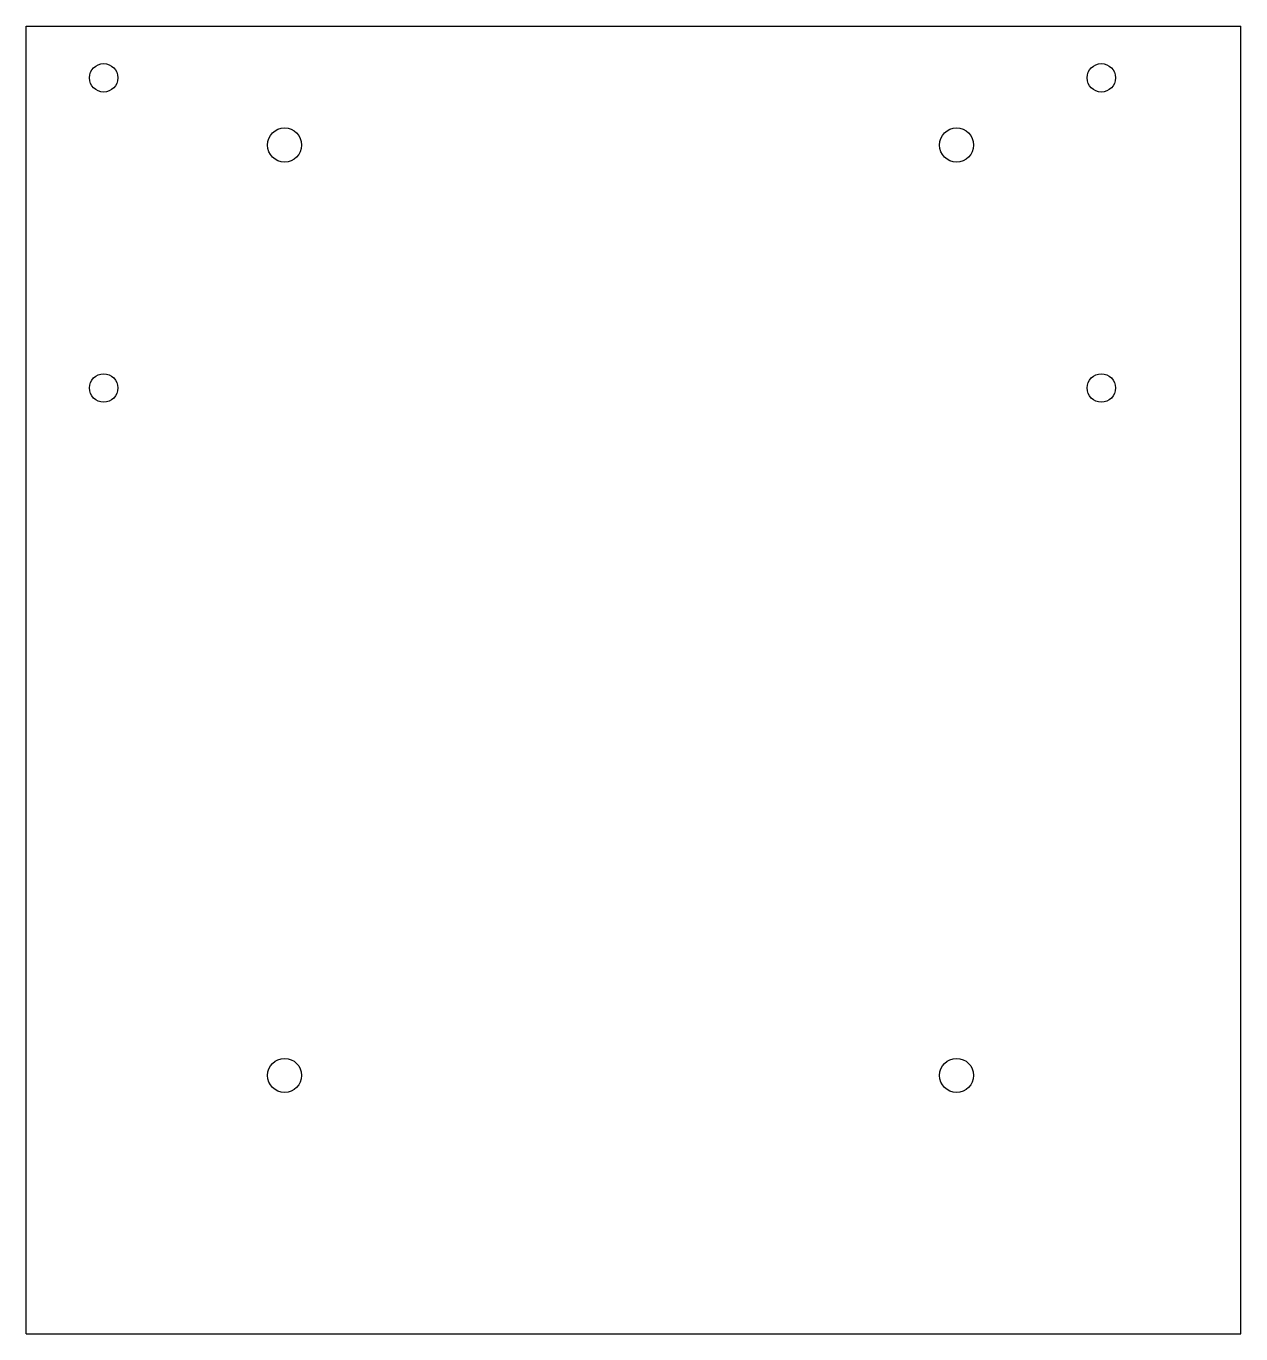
# Model space of a CAD drawing. Header units: millimetres. Extents: x 40 to 275, y 50 to 303.
import ezdxf

# ---------------------------------------------------------------- set-up
doc = ezdxf.new("R2010")
doc.units = ezdxf.units.MM
doc.layers.add('Projection', color=7, linetype='CONTINUOUS')

msp = doc.modelspace()

# ---------------------------------------------------------------- linework, layer by layer
at = {"layer": 'Projection'}
for p, q in [((40, 50), (40, 303)), ((40, 303), (275, 303)), ((275, 50), (275, 303)), ((40, 50), (275, 50))]:
    msp.add_line(p, q, dxfattribs=at)
for centre, radius in [((55, 293), 2.75), ((248, 293), 2.75), ((90, 280), 3.3), ((220, 280), 3.3), ((55, 233), 2.75), ((248, 233), 2.75), ((90, 100), 3.3), ((220, 100), 3.3)]:
    msp.add_circle(centre, radius, dxfattribs=at)

doc.saveas('drawing.dxf')
